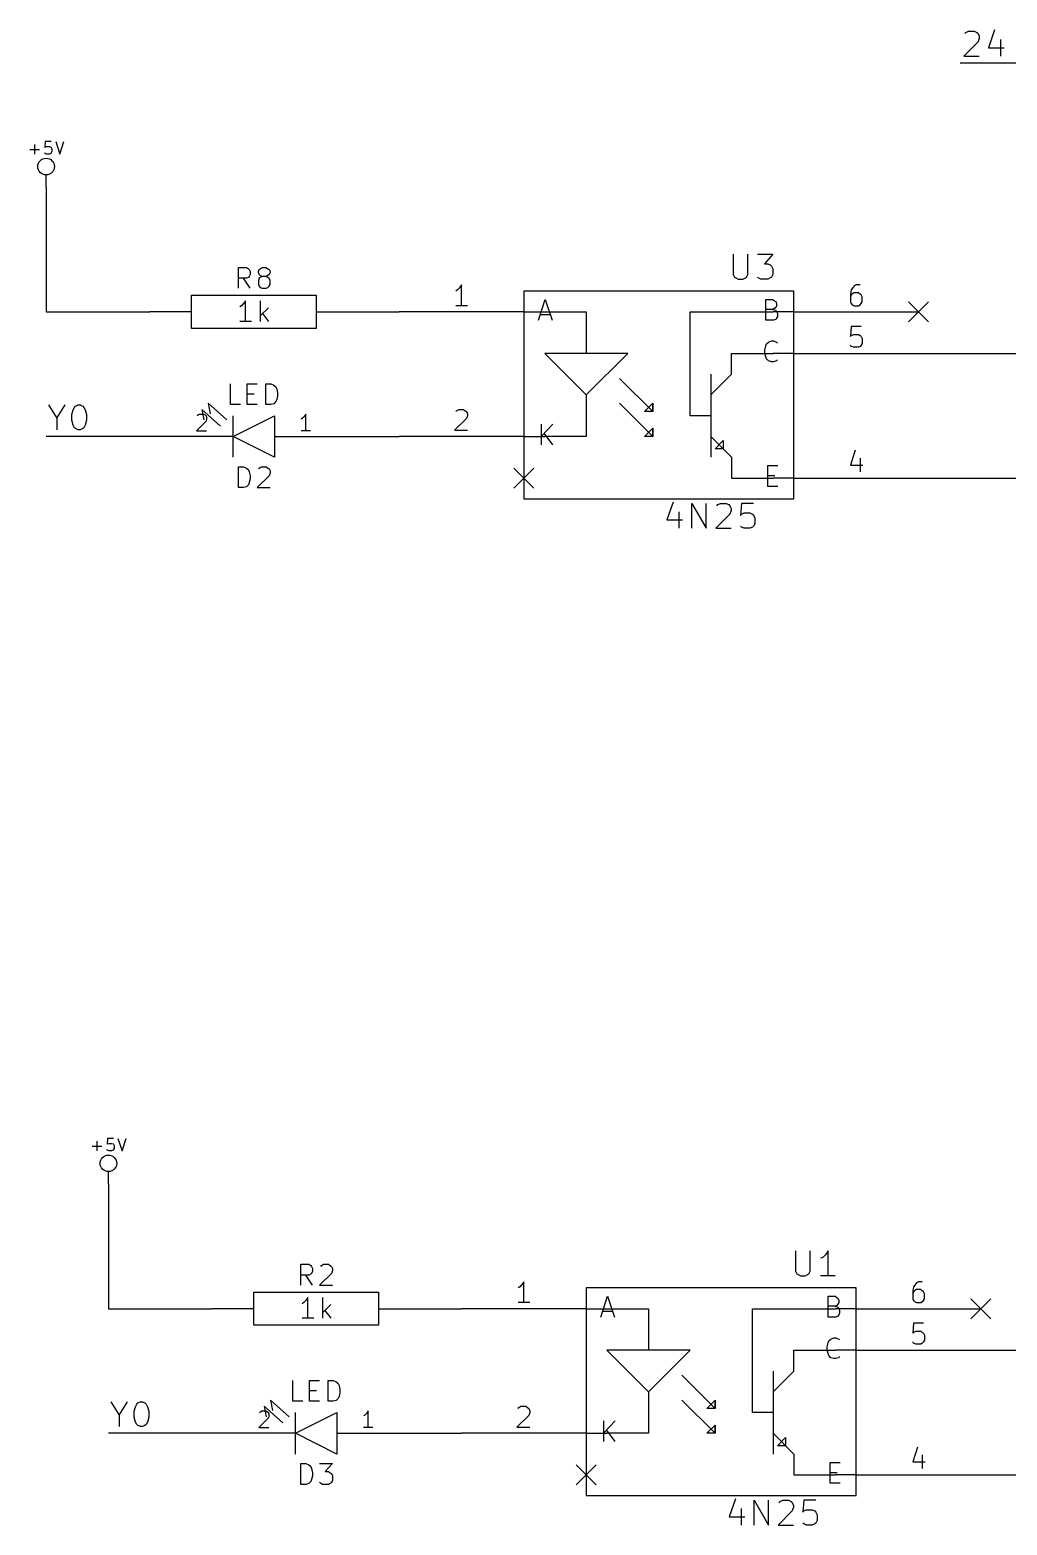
# Model space of a CAD drawing. Extents: x 4000 to 196000, y 4000 to 146000.
# Drawn here: x 71110 to 94630, y 60290 to 96290 of the extents above; entities that cross this region are included whole.
import ezdxf

# ---------------------------------------------------------------- set-up
doc = ezdxf.new("R2010")
doc.units = 0
doc.layers.add('BLACK', color=1, linetype='CONTINUOUS')

msp = doc.modelspace()

# ---------------------------------------------------------------- linework, layer by layer
at = {"layer": 'BLACK'}
for p, q in [((93610, 96200), (93640, 96230)), ((93640, 96230), (93700, 96260)), ((93700, 96260), (93840, 96260)), ((93840, 96260), (93900, 96230)), ((93900, 96230), (93930, 96200)), ((93930, 96200), (93960, 96140)), ((93960, 96140), (93960, 96090)), ((94330, 96290), (94180, 95860)), ((93930, 96000), (93590, 95660)), ((93960, 96090), (93930, 96000)), ((94180, 95860), (94560, 95860)), ((94470, 96060), (94470, 95660)), ((93500, 95500), (106500, 95500)), ((93590, 95660), (93960, 95660)), ((71480, 93600), (71470, 93460)), ((71620, 93600), (71480, 93600)), ((71730, 93600), (71830, 93300)), ((71830, 93300), (71930, 93600)), ((71110, 93410), (71340, 93410)), ((71230, 93300), (71230, 93530)), ((71470, 93460), (71480, 93470)), ((71480, 93310), (71470, 93330)), ((71480, 93470), (71510, 93480)), ((71510, 93300), (71480, 93310)), ((71510, 93480), (71580, 93480)), ((71580, 93300), (71510, 93300)), ((71580, 93480), (71610, 93470)), ((71610, 93310), (71580, 93300)), ((71610, 93470), (71620, 93460)), ((71620, 93330), (71610, 93310)), ((71620, 93460), (71640, 93430)), ((71640, 93360), (71620, 93330)), ((71640, 93430), (71640, 93360)), ((71500, 92500), (71500, 92800)), ((71500, 92500), (71500, 89500)), ((88040, 90890), (88040, 90400)), ((88390, 90400), (88390, 90890)), ((88620, 90890), (88990, 90890)), ((88990, 90890), (88790, 90660)), ((76130, 90070), (76130, 90570)), ((76130, 90570), (76320, 90570)), ((76320, 90570), (76370, 90540)), ((76370, 90540), (76390, 90520)), ((76390, 90520), (76410, 90470)), ((76410, 90400), (76390, 90350)), ((76410, 90470), (76410, 90400)), ((76610, 90470), (76630, 90520)), ((76610, 90450), (76610, 90470)), ((76630, 90400), (76610, 90450)), ((76630, 90520), (76650, 90540)), ((76650, 90380), (76630, 90400)), ((76650, 90540), (76700, 90570)), ((76700, 90350), (76650, 90380)), ((76700, 90570), (76800, 90570)), ((76800, 90570), (76840, 90540)), ((76840, 90380), (76800, 90350)), ((76840, 90540), (76870, 90520)), ((76870, 90400), (76840, 90380)), ((76870, 90520), (76890, 90470)), ((76890, 90450), (76870, 90400)), ((76890, 90470), (76890, 90450)), ((88040, 90400), (88070, 90340)), ((88360, 90340), (88390, 90400)), ((88790, 90660), (88870, 90660)), ((88870, 90660), (88930, 90630)), ((88930, 90630), (88960, 90600)), ((88960, 90600), (88990, 90540)), ((88990, 90400), (88960, 90340)), ((88990, 90540), (88990, 90400)), ((76320, 90310), (76130, 90310)), ((76410, 90070), (76250, 90310)), ((76370, 90330), (76320, 90310)), ((76390, 90350), (76370, 90330)), ((76630, 90310), (76610, 90260)), ((76610, 90260), (76610, 90160)), ((76610, 90160), (76630, 90120)), ((76650, 90330), (76630, 90310)), ((76630, 90120), (76650, 90090)), ((76700, 90350), (76650, 90330)), ((76650, 90090), (76700, 90070)), ((76800, 90350), (76700, 90350)), ((76700, 90070), (76800, 90070)), ((76840, 90330), (76800, 90350)), ((76800, 90070), (76840, 90090)), ((76870, 90310), (76840, 90330)), ((76840, 90090), (76870, 90120)), ((76890, 90260), (76870, 90310)), ((76870, 90120), (76890, 90160)), ((76890, 90160), (76890, 90260)), ((81400, 90030), (81360, 90000)), ((81450, 90080), (81400, 90030)), ((81500, 90150), (81450, 90080)), ((81500, 89650), (81500, 90150)), ((83000, 90000), (83000, 85000)), ((89500, 90000), (83000, 90000)), ((88070, 90340), (88100, 90320)), ((88100, 90320), (88160, 90290)), ((88160, 90290), (88270, 90290)), ((88270, 90290), (88330, 90320)), ((88330, 90320), (88360, 90340)), ((88640, 90320), (88620, 90340)), ((88700, 90290), (88640, 90320)), ((88870, 90290), (88700, 90290)), ((88930, 90320), (88870, 90290)), ((88960, 90340), (88930, 90320)), ((89500, 85000), (89500, 90000)), ((90880, 90030), (90860, 89930)), ((90930, 90100), (90880, 90030)), ((90950, 90120), (90930, 90100)), ((91000, 90150), (90950, 90120)), ((91090, 90150), (91000, 90150)), ((75000, 89100), (75000, 89900)), ((75000, 89900), (78000, 89900)), ((76200, 89650), (76160, 89620)), ((76250, 89700), (76200, 89650)), ((76300, 89770), (76250, 89700)), ((76300, 89270), (76300, 89770)), ((76660, 89270), (76660, 89770)), ((78000, 89900), (78000, 89100)), ((81640, 89650), (81360, 89650)), ((83350, 89300), (83510, 89800)), ((83510, 89800), (83680, 89300)), ((88820, 89300), (88820, 89800)), ((88820, 89800), (88990, 89800)), ((88990, 89800), (89030, 89770)), ((89030, 89770), (89060, 89750)), ((89060, 89750), (89080, 89700)), ((89080, 89650), (89060, 89610)), ((89080, 89700), (89080, 89650)), ((90860, 89930), (90860, 89740)), ((90880, 89910), (90860, 89860)), ((90860, 89740), (90880, 89700)), ((90900, 89930), (90880, 89910)), ((90880, 89700), (90900, 89670)), ((90950, 89960), (90900, 89930)), ((90900, 89670), (90950, 89650)), ((91050, 89960), (90950, 89960)), ((90950, 89650), (91050, 89650)), ((91090, 89930), (91050, 89960)), ((91050, 89650), (91090, 89670)), ((91120, 89910), (91090, 89930)), ((91090, 89670), (91120, 89700)), ((91140, 89860), (91120, 89910)), ((91120, 89700), (91140, 89740)), ((91140, 89740), (91140, 89860)), ((92260, 89740), (92740, 89260)), ((92740, 89740), (92260, 89260)), ((71500, 89500), (74000, 89500)), ((75000, 89500), (74000, 89500)), ((76850, 89600), (76660, 89410)), ((76710, 89460), (76850, 89270)), ((78000, 89500), (79000, 89500)), ((79000, 89500), (80000, 89500)), ((83000, 89500), (80000, 89500)), ((83000, 89500), (83500, 89500)), ((83400, 89440), (83630, 89440)), ((83500, 89500), (84500, 89500)), ((84500, 89500), (84500, 88500)), ((87000, 87000), (87000, 89500)), ((87000, 89500), (89000, 89500)), ((88990, 89560), (88820, 89560)), ((89010, 89300), (88820, 89300)), ((89030, 89580), (88990, 89560)), ((88990, 89560), (89060, 89540)), ((89500, 89500), (89000, 89500)), ((89060, 89320), (89010, 89300)), ((89060, 89610), (89030, 89580)), ((89060, 89540), (89080, 89510)), ((89080, 89350), (89060, 89320)), ((89080, 89510), (89100, 89460)), ((89100, 89390), (89080, 89350)), ((89100, 89460), (89100, 89390)), ((89500, 89500), (92500, 89500)), ((78000, 89100), (75000, 89100)), ((76440, 89270), (76160, 89270)), ((90880, 89150), (90860, 88910)), ((90860, 88910), (90880, 88930)), ((91120, 89150), (90880, 89150)), ((90880, 88930), (90930, 88960)), ((90930, 88960), (91050, 88960)), ((91050, 88960), (91090, 88930)), ((91090, 88930), (91120, 88910)), ((88800, 88580), (88820, 88680)), ((88800, 88510), (88800, 88580)), ((88820, 88680), (88840, 88730)), ((88840, 88730), (88890, 88770)), ((88890, 88770), (88960, 88800)), ((88960, 88800), (89010, 88800)), ((89010, 88800), (89080, 88770)), ((89080, 88770), (89100, 88750)), ((90880, 88670), (90860, 88700)), ((90930, 88650), (90880, 88670)), ((91050, 88650), (90930, 88650)), ((91090, 88670), (91050, 88650)), ((91120, 88700), (91090, 88670)), ((91120, 88910), (91140, 88860)), ((91140, 88740), (91120, 88700)), ((91140, 88860), (91140, 88740)), ((84500, 88500), (83500, 88500)), ((83500, 88500), (84500, 87500)), ((84500, 87500), (85500, 88500)), ((85500, 88500), (84500, 88500)), ((88000, 88000), (88000, 88500)), ((88000, 88500), (89000, 88500)), ((88820, 88420), (88800, 88510)), ((88840, 88370), (88820, 88420)), ((88890, 88320), (88840, 88370)), ((88960, 88300), (88890, 88320)), ((89010, 88300), (88960, 88300)), ((89500, 88500), (89000, 88500)), ((89080, 88320), (89010, 88300)), ((89100, 88350), (89080, 88320)), ((89500, 88500), (92500, 88500)), ((92500, 88500), (97500, 88500)), ((85300, 87900), (86100, 87100)), ((87500, 88000), (87500, 86000)), ((87500, 87500), (88000, 88000)), ((75940, 87270), (75940, 87770)), ((76340, 87270), (76340, 87770)), ((76340, 87770), (76580, 87770)), ((76340, 87530), (76510, 87530)), ((76790, 87270), (76790, 87770)), ((76790, 87770), (76910, 87770)), ((76910, 87770), (76980, 87740)), ((76980, 87740), (77030, 87700)), ((77030, 87700), (77050, 87650)), ((77050, 87650), (77070, 87550)), ((77070, 87480), (77050, 87390)), ((77070, 87550), (77070, 87480)), ((84500, 87500), (84500, 86500)), ((71560, 87260), (71760, 86940)), ((71760, 86940), (71960, 87260)), ((72120, 87030), (72150, 87140)), ((72150, 87140), (72180, 87200)), ((72180, 87200), (72210, 87230)), ((72210, 87230), (72270, 87260)), ((72270, 87260), (72320, 87260)), ((72320, 87260), (72380, 87230)), ((72380, 87230), (72410, 87200)), ((72410, 87200), (72440, 87140)), ((72440, 87140), (72470, 87030)), ((75700, 86750), (75250, 87150)), ((75250, 87150), (75300, 86900)), ((75850, 86900), (75400, 87300)), ((75400, 87300), (75450, 87050)), ((76180, 87270), (75940, 87270)), ((76580, 87270), (76340, 87270)), ((76910, 87270), (76790, 87270)), ((76980, 87290), (76910, 87270)), ((77030, 87340), (76980, 87290)), ((77050, 87390), (77030, 87340)), ((81360, 87100), (81380, 87120)), ((81380, 87120), (81430, 87150)), ((81430, 87150), (81550, 87150)), ((81550, 87150), (81590, 87120)), ((81590, 87120), (81620, 87100)), ((85300, 87300), (86100, 86500)), ((85900, 87100), (86100, 87300)), ((86100, 87100), (86100, 87300)), ((86100, 87300), (86100, 87100)), ((71760, 86940), (71760, 86660)), ((72120, 86890), (72120, 87030)), ((72150, 86770), (72120, 86890)), ((72180, 86710), (72150, 86770)), ((72440, 86770), (72410, 86710)), ((72470, 86890), (72440, 86770)), ((72470, 87030), (72470, 86890)), ((75350, 86870), (75120, 86640)), ((75140, 87000), (75160, 87020)), ((75160, 87020), (75190, 87040)), ((75190, 87040), (75290, 87040)), ((75290, 87040), (75330, 87020)), ((75330, 87020), (75350, 87000)), ((75350, 87000), (75360, 86960)), ((75360, 86920), (75350, 86870)), ((75360, 86960), (75360, 86920)), ((76000, 86000), (76000, 87000)), ((76000, 86500), (77000, 87000)), ((77000, 87000), (77000, 86000)), ((77670, 86940), (77640, 86920)), ((77710, 86980), (77670, 86940)), ((77750, 87040), (77710, 86980)), ((77750, 86640), (77750, 87040)), ((81620, 86930), (81330, 86650)), ((81620, 87100), (81640, 87050)), ((81640, 87000), (81620, 86930)), ((81640, 87050), (81640, 87000)), ((83420, 86300), (83420, 86800)), ((83700, 86800), (83420, 86510)), ((86100, 87100), (85900, 87100)), ((87500, 87000), (87000, 87000)), ((74500, 86500), (71500, 86500)), ((72210, 86690), (72180, 86710)), ((72270, 86660), (72210, 86690)), ((72320, 86660), (72270, 86660)), ((72380, 86690), (72320, 86660)), ((72410, 86710), (72380, 86690)), ((76000, 86500), (74500, 86500)), ((75120, 86640), (75360, 86640)), ((77000, 86000), (76000, 86500)), ((77000, 86500), (78500, 86500)), ((77860, 86640), (77640, 86640)), ((78500, 86500), (80000, 86500)), ((83000, 86500), (80000, 86500)), ((81330, 86650), (81640, 86650)), ((83000, 86500), (83500, 86500)), ((83700, 86300), (83490, 86580)), ((84500, 86500), (83500, 86500)), ((85900, 86500), (86100, 86700)), ((86100, 86500), (85900, 86500)), ((86100, 86500), (86100, 86700)), ((86100, 86700), (86100, 86500)), ((87500, 86500), (88000, 86000)), ((87600, 86200), (87800, 86400)), ((87800, 86400), (87800, 86200)), ((87800, 86200), (87600, 86200)), ((90970, 86170), (90860, 85810)), ((76130, 85270), (76130, 85770)), ((76130, 85770), (76250, 85770)), ((76250, 85770), (76320, 85740)), ((76320, 85740), (76370, 85700)), ((76370, 85700), (76390, 85650)), ((76610, 85720), (76630, 85740)), ((76630, 85740), (76680, 85770)), ((76680, 85770), (76800, 85770)), ((76800, 85770), (76840, 85740)), ((76840, 85740), (76870, 85720)), ((76870, 85720), (76890, 85670)), ((82760, 85740), (83240, 85260)), ((83240, 85740), (82760, 85260)), ((88000, 86000), (88000, 85500)), ((88870, 85300), (88870, 85800)), ((88870, 85800), (89110, 85800)), ((90860, 85810), (91160, 85810)), ((91090, 85980), (91090, 85650)), ((76370, 85340), (76320, 85290)), ((76390, 85390), (76370, 85340)), ((76390, 85650), (76410, 85550)), ((76410, 85480), (76390, 85390)), ((76410, 85550), (76410, 85480)), ((76870, 85550), (76580, 85270)), ((76890, 85620), (76870, 85550)), ((76890, 85670), (76890, 85620)), ((88000, 85500), (89000, 85500)), ((88870, 85560), (89040, 85560)), ((89500, 85500), (89000, 85500)), ((89500, 85500), (92500, 85500)), ((92500, 85500), (99500, 85500)), ((76250, 85270), (76130, 85270)), ((76320, 85290), (76250, 85270)), ((76580, 85270), (76890, 85270)), ((83000, 85000), (89500, 85000)), ((89110, 85300), (88870, 85300)), ((86590, 84920), (86440, 84490)), ((86730, 84690), (86730, 84290)), ((87040, 84290), (87040, 84890)), ((87040, 84890), (87390, 84290)), ((87390, 84290), (87390, 84890)), ((87960, 84630), (87620, 84290)), ((87640, 84830), (87670, 84860)), ((87670, 84860), (87730, 84890)), ((87730, 84890), (87870, 84890)), ((87870, 84890), (87930, 84860)), ((87930, 84860), (87960, 84830)), ((87960, 84830), (87990, 84770)), ((87990, 84720), (87960, 84630)), ((87990, 84770), (87990, 84720)), ((88240, 84890), (88210, 84600)), ((88210, 84600), (88240, 84630)), ((88530, 84890), (88240, 84890)), ((88240, 84630), (88300, 84660)), ((88300, 84660), (88440, 84660)), ((88440, 84660), (88500, 84630)), ((88500, 84630), (88530, 84600)), ((88530, 84600), (88560, 84540)), ((86440, 84490), (86820, 84490)), ((87620, 84290), (87990, 84290)), ((88240, 84320), (88210, 84340)), ((88300, 84290), (88240, 84320)), ((88440, 84290), (88300, 84290)), ((88500, 84320), (88440, 84290)), ((88530, 84340), (88500, 84320)), ((88560, 84400), (88530, 84340)), ((88560, 84540), (88560, 84400)), ((72730, 69300), (72730, 69530)), ((72980, 69600), (72970, 69460)), ((73120, 69600), (72980, 69600)), ((72980, 69470), (73010, 69480)), ((73010, 69480), (73080, 69480)), ((73080, 69480), (73110, 69470)), ((73230, 69600), (73330, 69300)), ((73330, 69300), (73430, 69600)), ((72610, 69410), (72840, 69410)), ((72970, 69460), (72980, 69470)), ((72980, 69310), (72970, 69330)), ((73010, 69300), (72980, 69310)), ((73080, 69300), (73010, 69300)), ((73110, 69310), (73080, 69300)), ((73110, 69470), (73120, 69460)), ((73120, 69330), (73110, 69310)), ((73120, 69460), (73140, 69430)), ((73140, 69360), (73120, 69330)), ((73140, 69430), (73140, 69360)), ((73000, 68500), (73000, 68800)), ((73000, 68500), (73000, 65500)), ((89540, 66890), (89540, 66400)), ((89890, 66400), (89890, 66890)), ((90200, 66740), (90140, 66720)), ((90260, 66800), (90200, 66740)), ((90320, 66890), (90260, 66800)), ((90320, 66290), (90320, 66890)), ((77630, 66070), (77630, 66570)), ((77630, 66570), (77820, 66570)), ((77820, 66310), (77630, 66310)), ((77910, 66070), (77750, 66310)), ((77820, 66570), (77870, 66540)), ((77870, 66330), (77820, 66310)), ((77870, 66540), (77890, 66520)), ((77890, 66350), (77870, 66330)), ((77890, 66520), (77910, 66470)), ((77910, 66400), (77890, 66350)), ((77910, 66470), (77910, 66400)), ((78370, 66350), (78080, 66070)), ((78110, 66520), (78130, 66540)), ((78130, 66540), (78180, 66570)), ((78180, 66570), (78300, 66570)), ((78300, 66570), (78340, 66540)), ((78340, 66540), (78370, 66520)), ((78370, 66520), (78390, 66470)), ((78390, 66420), (78370, 66350)), ((78390, 66470), (78390, 66420)), ((89540, 66400), (89570, 66340)), ((89570, 66340), (89600, 66320)), ((89600, 66320), (89660, 66290)), ((89660, 66290), (89770, 66290)), ((89770, 66290), (89830, 66320)), ((89830, 66320), (89860, 66340)), ((89860, 66340), (89890, 66400)), ((90490, 66290), (90140, 66290)), ((76500, 65100), (76500, 65900)), ((76500, 65900), (79500, 65900)), ((78080, 66070), (78390, 66070)), ((79500, 65900), (79500, 65100)), ((82900, 66030), (82860, 66000)), ((82950, 66080), (82900, 66030)), ((83000, 66150), (82950, 66080)), ((83000, 65650), (83000, 66150)), ((84500, 66000), (84500, 61000)), ((91000, 66000), (84500, 66000)), ((91000, 61000), (91000, 66000)), ((92380, 66030), (92360, 65930)), ((92360, 65930), (92360, 65740)), ((92380, 65910), (92360, 65860)), ((92430, 66100), (92380, 66030)), ((92400, 65930), (92380, 65910)), ((92450, 65960), (92400, 65930)), ((92450, 66120), (92430, 66100)), ((92500, 66150), (92450, 66120)), ((92550, 65960), (92450, 65960)), ((92590, 66150), (92500, 66150)), ((92590, 65930), (92550, 65960)), ((92620, 65910), (92590, 65930)), ((92640, 65860), (92620, 65910)), ((77700, 65650), (77660, 65620)), ((77750, 65700), (77700, 65650)), ((77800, 65770), (77750, 65700)), ((77800, 65270), (77800, 65770)), ((78160, 65270), (78160, 65770)), ((78350, 65600), (78160, 65410)), ((83140, 65650), (82860, 65650)), ((84850, 65300), (85010, 65800)), ((85010, 65800), (85180, 65300)), ((90320, 65300), (90320, 65800)), ((90320, 65800), (90490, 65800)), ((90490, 65560), (90320, 65560)), ((90490, 65800), (90530, 65770)), ((90530, 65580), (90490, 65560)), ((90490, 65560), (90560, 65540)), ((90530, 65770), (90560, 65750)), ((90560, 65610), (90530, 65580)), ((90560, 65750), (90580, 65700)), ((90580, 65650), (90560, 65610)), ((90560, 65540), (90580, 65510)), ((90580, 65700), (90580, 65650)), ((92360, 65740), (92380, 65700)), ((92380, 65700), (92400, 65670)), ((92400, 65670), (92450, 65650)), ((92450, 65650), (92550, 65650)), ((92550, 65650), (92590, 65670)), ((92590, 65670), (92620, 65700)), ((92620, 65700), (92640, 65740)), ((92640, 65740), (92640, 65860)), ((93760, 65740), (94240, 65260)), ((94240, 65740), (93760, 65260)), ((73000, 65500), (75500, 65500)), ((76500, 65500), (75500, 65500)), ((77940, 65270), (77660, 65270)), ((78210, 65460), (78350, 65270)), ((79500, 65500), (80500, 65500)), ((80500, 65500), (81500, 65500)), ((84500, 65500), (81500, 65500)), ((84500, 65500), (85000, 65500)), ((84900, 65440), (85130, 65440)), ((85000, 65500), (86000, 65500)), ((86000, 65500), (86000, 64500)), ((88500, 63000), (88500, 65500)), ((88500, 65500), (90500, 65500)), ((90510, 65300), (90320, 65300)), ((91000, 65500), (90500, 65500)), ((90560, 65320), (90510, 65300)), ((90580, 65350), (90560, 65320)), ((90580, 65510), (90600, 65460)), ((90600, 65390), (90580, 65350)), ((90600, 65460), (90600, 65390)), ((91000, 65500), (94000, 65500)), ((79500, 65100), (76500, 65100)), ((90390, 64770), (90460, 64800)), ((90460, 64800), (90510, 64800)), ((90510, 64800), (90580, 64770)), ((92380, 65150), (92360, 64910)), ((92360, 64910), (92380, 64930)), ((92620, 65150), (92380, 65150)), ((92380, 64930), (92430, 64960)), ((92430, 64960), (92550, 64960)), ((92550, 64960), (92590, 64930)), ((92590, 64930), (92620, 64910)), ((92620, 64910), (92640, 64860)), ((92640, 64860), (92640, 64740)), ((86000, 64500), (85000, 64500)), ((85000, 64500), (86000, 63500)), ((86000, 63500), (87000, 64500)), ((87000, 64500), (86000, 64500)), ((89500, 64000), (89500, 64500)), ((89500, 64500), (90500, 64500)), ((90300, 64580), (90320, 64680)), ((90300, 64510), (90300, 64580)), ((90320, 64420), (90300, 64510)), ((90320, 64680), (90340, 64730)), ((90340, 64730), (90390, 64770)), ((91000, 64500), (90500, 64500)), ((90580, 64770), (90600, 64750)), ((91000, 64500), (94000, 64500)), ((92380, 64670), (92360, 64700)), ((92430, 64650), (92380, 64670)), ((92550, 64650), (92430, 64650)), ((92590, 64670), (92550, 64650)), ((92620, 64700), (92590, 64670)), ((92640, 64740), (92620, 64700)), ((94000, 64500), (99000, 64500)), ((90340, 64370), (90320, 64420)), ((90390, 64320), (90340, 64370)), ((90460, 64300), (90390, 64320)), ((90510, 64300), (90460, 64300)), ((90580, 64320), (90510, 64300)), ((90600, 64350), (90580, 64320)), ((77440, 63270), (77440, 63770)), ((77840, 63270), (77840, 63770)), ((77840, 63770), (78080, 63770)), ((78290, 63270), (78290, 63770)), ((78290, 63770), (78410, 63770)), ((78410, 63770), (78480, 63740)), ((78480, 63740), (78530, 63700)), ((86800, 63900), (87600, 63100)), ((89000, 64000), (89000, 62000)), ((89000, 63500), (89500, 64000)), ((77840, 63530), (78010, 63530)), ((78530, 63700), (78550, 63650)), ((78550, 63390), (78530, 63340)), ((78550, 63650), (78570, 63550)), ((78570, 63480), (78550, 63390)), ((78570, 63550), (78570, 63480)), ((86000, 63500), (86000, 62500)), ((73060, 63260), (73260, 62940)), ((73260, 62940), (73460, 63260)), ((73620, 63030), (73650, 63140)), ((73620, 62890), (73620, 63030)), ((73650, 63140), (73680, 63200)), ((73680, 63200), (73710, 63230)), ((73710, 63230), (73770, 63260)), ((73770, 63260), (73820, 63260)), ((73820, 63260), (73880, 63230)), ((73880, 63230), (73910, 63200)), ((73910, 63200), (73940, 63140)), ((73940, 63140), (73970, 63030)), ((73970, 63030), (73970, 62890)), ((76640, 63000), (76660, 63020)), ((76660, 63020), (76690, 63040)), ((76690, 63040), (76790, 63040)), ((77200, 62750), (76750, 63150)), ((76750, 63150), (76800, 62900)), ((76790, 63040), (76830, 63020)), ((76830, 63020), (76850, 63000)), ((76850, 63000), (76860, 62960)), ((77350, 62900), (76900, 63300)), ((76900, 63300), (76950, 63050)), ((77680, 63270), (77440, 63270)), ((77500, 62000), (77500, 63000)), ((77500, 62500), (78500, 63000)), ((78080, 63270), (77840, 63270)), ((78410, 63270), (78290, 63270)), ((78480, 63290), (78410, 63270)), ((78530, 63340), (78480, 63290)), ((78500, 63000), (78500, 62000)), ((79250, 63040), (79210, 62980)), ((79250, 62640), (79250, 63040)), ((82860, 63100), (82880, 63120)), ((82880, 63120), (82930, 63150)), ((82930, 63150), (83050, 63150)), ((83050, 63150), (83090, 63120)), ((83090, 63120), (83120, 63100)), ((83120, 63100), (83140, 63050)), ((83140, 63000), (83120, 62930)), ((83140, 63050), (83140, 63000)), ((86800, 63300), (87600, 62500)), ((87400, 63100), (87600, 63300)), ((87600, 63100), (87400, 63100)), ((87600, 63100), (87600, 63300)), ((87600, 63300), (87600, 63100)), ((89000, 63000), (88500, 63000)), ((73260, 62940), (73260, 62660)), ((73650, 62770), (73620, 62890)), ((73680, 62710), (73650, 62770)), ((73710, 62690), (73680, 62710)), ((73770, 62660), (73710, 62690)), ((73820, 62660), (73770, 62660)), ((73880, 62690), (73820, 62660)), ((73910, 62710), (73880, 62690)), ((73940, 62770), (73910, 62710)), ((73970, 62890), (73940, 62770)), ((76850, 62870), (76620, 62640)), ((76620, 62640), (76860, 62640)), ((76860, 62920), (76850, 62870)), ((76860, 62960), (76860, 62920)), ((79170, 62940), (79140, 62920)), ((79360, 62640), (79140, 62640)), ((79210, 62980), (79170, 62940)), ((83120, 62930), (82830, 62650)), ((82830, 62650), (83140, 62650)), ((84920, 62300), (84920, 62800)), ((85200, 62800), (84920, 62510)), ((87400, 62500), (87600, 62700)), ((87600, 62500), (87600, 62700)), ((87600, 62700), (87600, 62500)), ((76000, 62500), (73000, 62500)), ((77500, 62500), (76000, 62500)), ((78500, 62000), (77500, 62500)), ((78500, 62500), (80000, 62500)), ((80000, 62500), (81500, 62500)), ((84500, 62500), (81500, 62500)), ((84500, 62500), (85000, 62500)), ((85200, 62300), (84990, 62580)), ((86000, 62500), (85000, 62500)), ((87600, 62500), (87400, 62500)), ((89000, 62500), (89500, 62000)), ((89100, 62200), (89300, 62400)), ((89300, 62400), (89300, 62200)), ((89300, 62200), (89100, 62200)), ((89500, 62000), (89500, 61500)), ((92470, 62170), (92360, 61810)), ((92590, 61980), (92590, 61650)), ((77630, 61270), (77630, 61770)), ((77630, 61770), (77750, 61770)), ((77750, 61770), (77820, 61740)), ((77820, 61740), (77870, 61700)), ((77870, 61700), (77890, 61650)), ((77890, 61650), (77910, 61550)), ((78080, 61770), (78390, 61770)), ((78390, 61770), (78220, 61580)), ((78220, 61580), (78300, 61580)), ((78300, 61580), (78340, 61550)), ((84260, 61740), (84740, 61260)), ((84740, 61740), (84260, 61260)), ((90370, 61300), (90370, 61800)), ((90370, 61800), (90610, 61800)), ((90370, 61560), (90540, 61560)), ((92360, 61810), (92660, 61810)), ((77750, 61270), (77630, 61270)), ((77820, 61290), (77750, 61270)), ((77870, 61340), (77820, 61290)), ((77890, 61390), (77870, 61340)), ((77910, 61480), (77890, 61390)), ((77910, 61550), (77910, 61480)), ((78110, 61290), (78080, 61320)), ((78150, 61270), (78110, 61290)), ((78300, 61270), (78150, 61270)), ((78340, 61290), (78300, 61270)), ((78340, 61550), (78370, 61530)), ((78370, 61320), (78340, 61290)), ((78370, 61530), (78390, 61480)), ((78390, 61360), (78370, 61320)), ((78390, 61480), (78390, 61360)), ((89500, 61500), (90500, 61500)), ((90610, 61300), (90370, 61300)), ((91000, 61500), (90500, 61500)), ((91000, 61500), (94000, 61500)), ((94000, 61500), (101000, 61500)), ((84500, 61000), (91000, 61000)), ((88090, 60920), (87940, 60490)), ((88540, 60290), (88540, 60890)), ((88540, 60890), (88890, 60290)), ((88890, 60290), (88890, 60890)), ((89140, 60830), (89170, 60860)), ((89170, 60860), (89230, 60890)), ((89230, 60890), (89370, 60890)), ((89370, 60890), (89430, 60860)), ((89430, 60860), (89460, 60830)), ((89740, 60890), (89710, 60600)), ((90030, 60890), (89740, 60890)), ((87940, 60490), (88320, 60490)), ((88230, 60690), (88230, 60290)), ((89460, 60630), (89120, 60290)), ((89460, 60830), (89490, 60770)), ((89490, 60720), (89460, 60630)), ((89490, 60770), (89490, 60720)), ((89710, 60600), (89740, 60630)), ((89740, 60630), (89800, 60660)), ((89800, 60660), (89940, 60660)), ((89940, 60660), (90000, 60630)), ((90000, 60630), (90030, 60600)), ((90030, 60600), (90060, 60540)), ((90060, 60540), (90060, 60400)), ((89120, 60290), (89490, 60290)), ((89740, 60320), (89710, 60340)), ((89800, 60290), (89740, 60320)), ((89940, 60290), (89800, 60290)), ((90000, 60320), (89940, 60290)), ((90030, 60340), (90000, 60320)), ((90060, 60400), (90030, 60340))]:
    msp.add_line(p, q, dxfattribs=at)
for centre in [(71500, 93000), (73000, 69000)]:
    msp.add_circle(centre, 200, dxfattribs=at)

doc.saveas('drawing.dxf')
